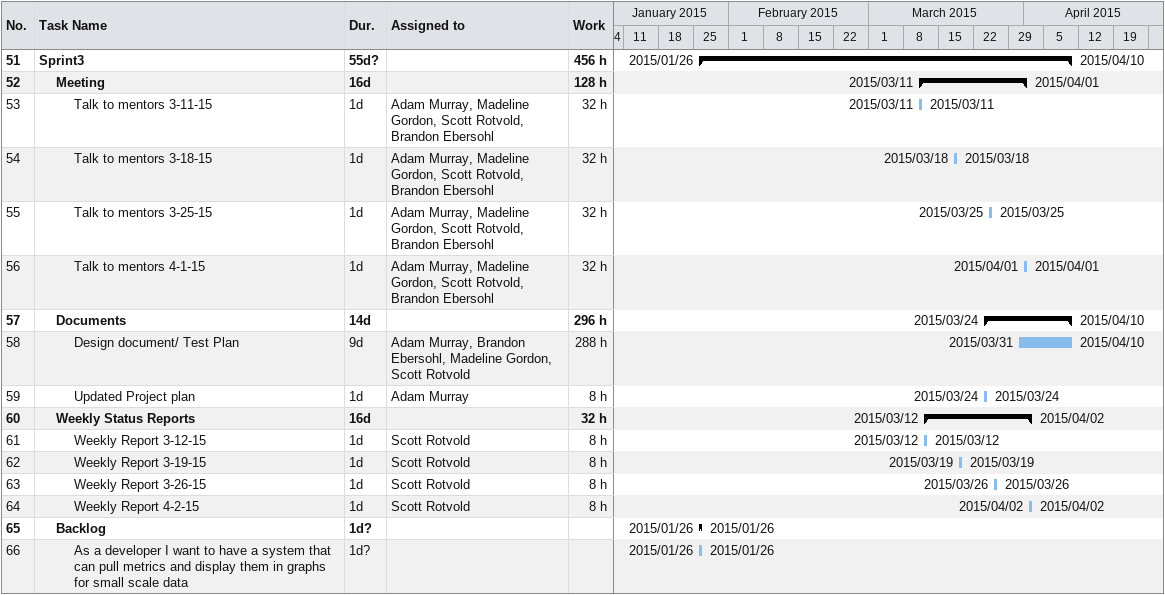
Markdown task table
| ID | Level | Task | Duration | Start | Finish | Resources | Work (h) |
|---|---|---|---|---|---|---|---|
| 51 | 1 | **Sprint3** | 55d? | 2015-01-26 | 2015-04-10 |  | 456 |
| 52 | 2 | **Meeting** | 16d | 2015-03-11 | 2015-04-01 |  | 128 |
| 53 | 3 | Talk to mentors 3-11-15 | 1d | 2015-03-11 | 2015-03-11 | Adam Murray, Madeline Gordon, Scott Rotvold, Brandon Ebersohl | 32 |
| 54 | 3 | Talk to mentors 3-18-15 | 1d | 2015-03-18 | 2015-03-18 | Adam Murray, Madeline Gordon, Scott Rotvold, Brandon Ebersohl | 32 |
| 55 | 3 | Talk to mentors 3-25-15 | 1d | 2015-03-25 | 2015-03-25 | Adam Murray, Madeline Gordon, Scott Rotvold, Brandon Ebersohl | 32 |
| 56 | 3 | Talk to mentors 4-1-15 | 1d | 2015-04-01 | 2015-04-01 | Adam Murray, Madeline Gordon, Scott Rotvold, Brandon Ebersohl | 32 |
| 57 | 2 | **Documents** | 14d | 2015-03-24 | 2015-04-10 |  | 296 |
| 58 | 3 | Design document/ Test Plan | 9d | 2015-03-31 | 2015-04-10 | Adam Murray, Brandon Ebersohl, Madeline Gordon, Scott Rotvold | 288 |
| 59 | 3 | Updated Project plan | 1d | 2015-03-24 | 2015-03-24 | Adam Murray | 8 |
| 60 | 2 | **Weekly Status Reports** | 16d | 2015-03-12 | 2015-04-02 |  | 32 |
| 61 | 3 | Weekly Report 3-12-15 | 1d | 2015-03-12 | 2015-03-12 | Scott Rotvold | 8 |
| 62 | 3 | Weekly Report 3-19-15 | 1d | 2015-03-19 | 2015-03-19 | Scott Rotvold | 8 |
| 63 | 3 | Weekly Report 3-26-15 | 1d | 2015-03-26 | 2015-03-26 | Scott Rotvold | 8 |
| 64 | 3 | Weekly Report 4-2-15 | 1d | 2015-04-02 | 2015-04-02 | Scott Rotvold | 8 |
| 65 | 2 | **Backlog** | 1d? | 2015-01-26 | 2015-01-26 |  |  |
| 66 | 3 | As a developer I want to have a system that can pull metrics and display them in graphs for small scale data | 1d? | 2015-01-26 | 2015-01-26 |  |  |
